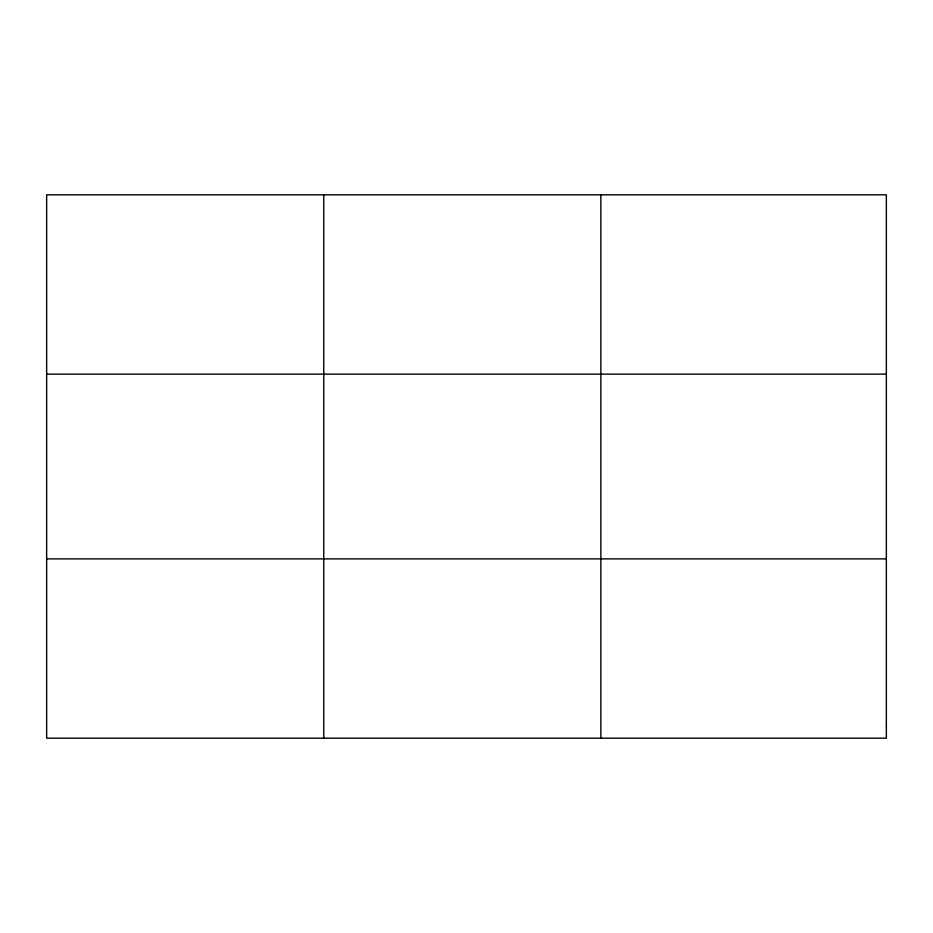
<?xml version="1.0" encoding="UTF-8"?>
<svg xmlns="http://www.w3.org/2000/svg" width="933" height="933" viewBox="0 0 933 933"><rect width="100%" height="100%" fill="white"/><g stroke="black" fill="none" stroke-linecap="round" stroke-linejoin="round"><path stroke-width="1.4" d="M323.751 194.822L323.751 738.178M600.852 194.822L600.852 738.178M46.65 374.133L886.35 374.133M46.65 558.867L886.35 558.867M886.35 726.224L886.35 738.178L46.65 738.178L46.65 194.822L886.35 194.822L886.35 726.224"/></g></svg>
